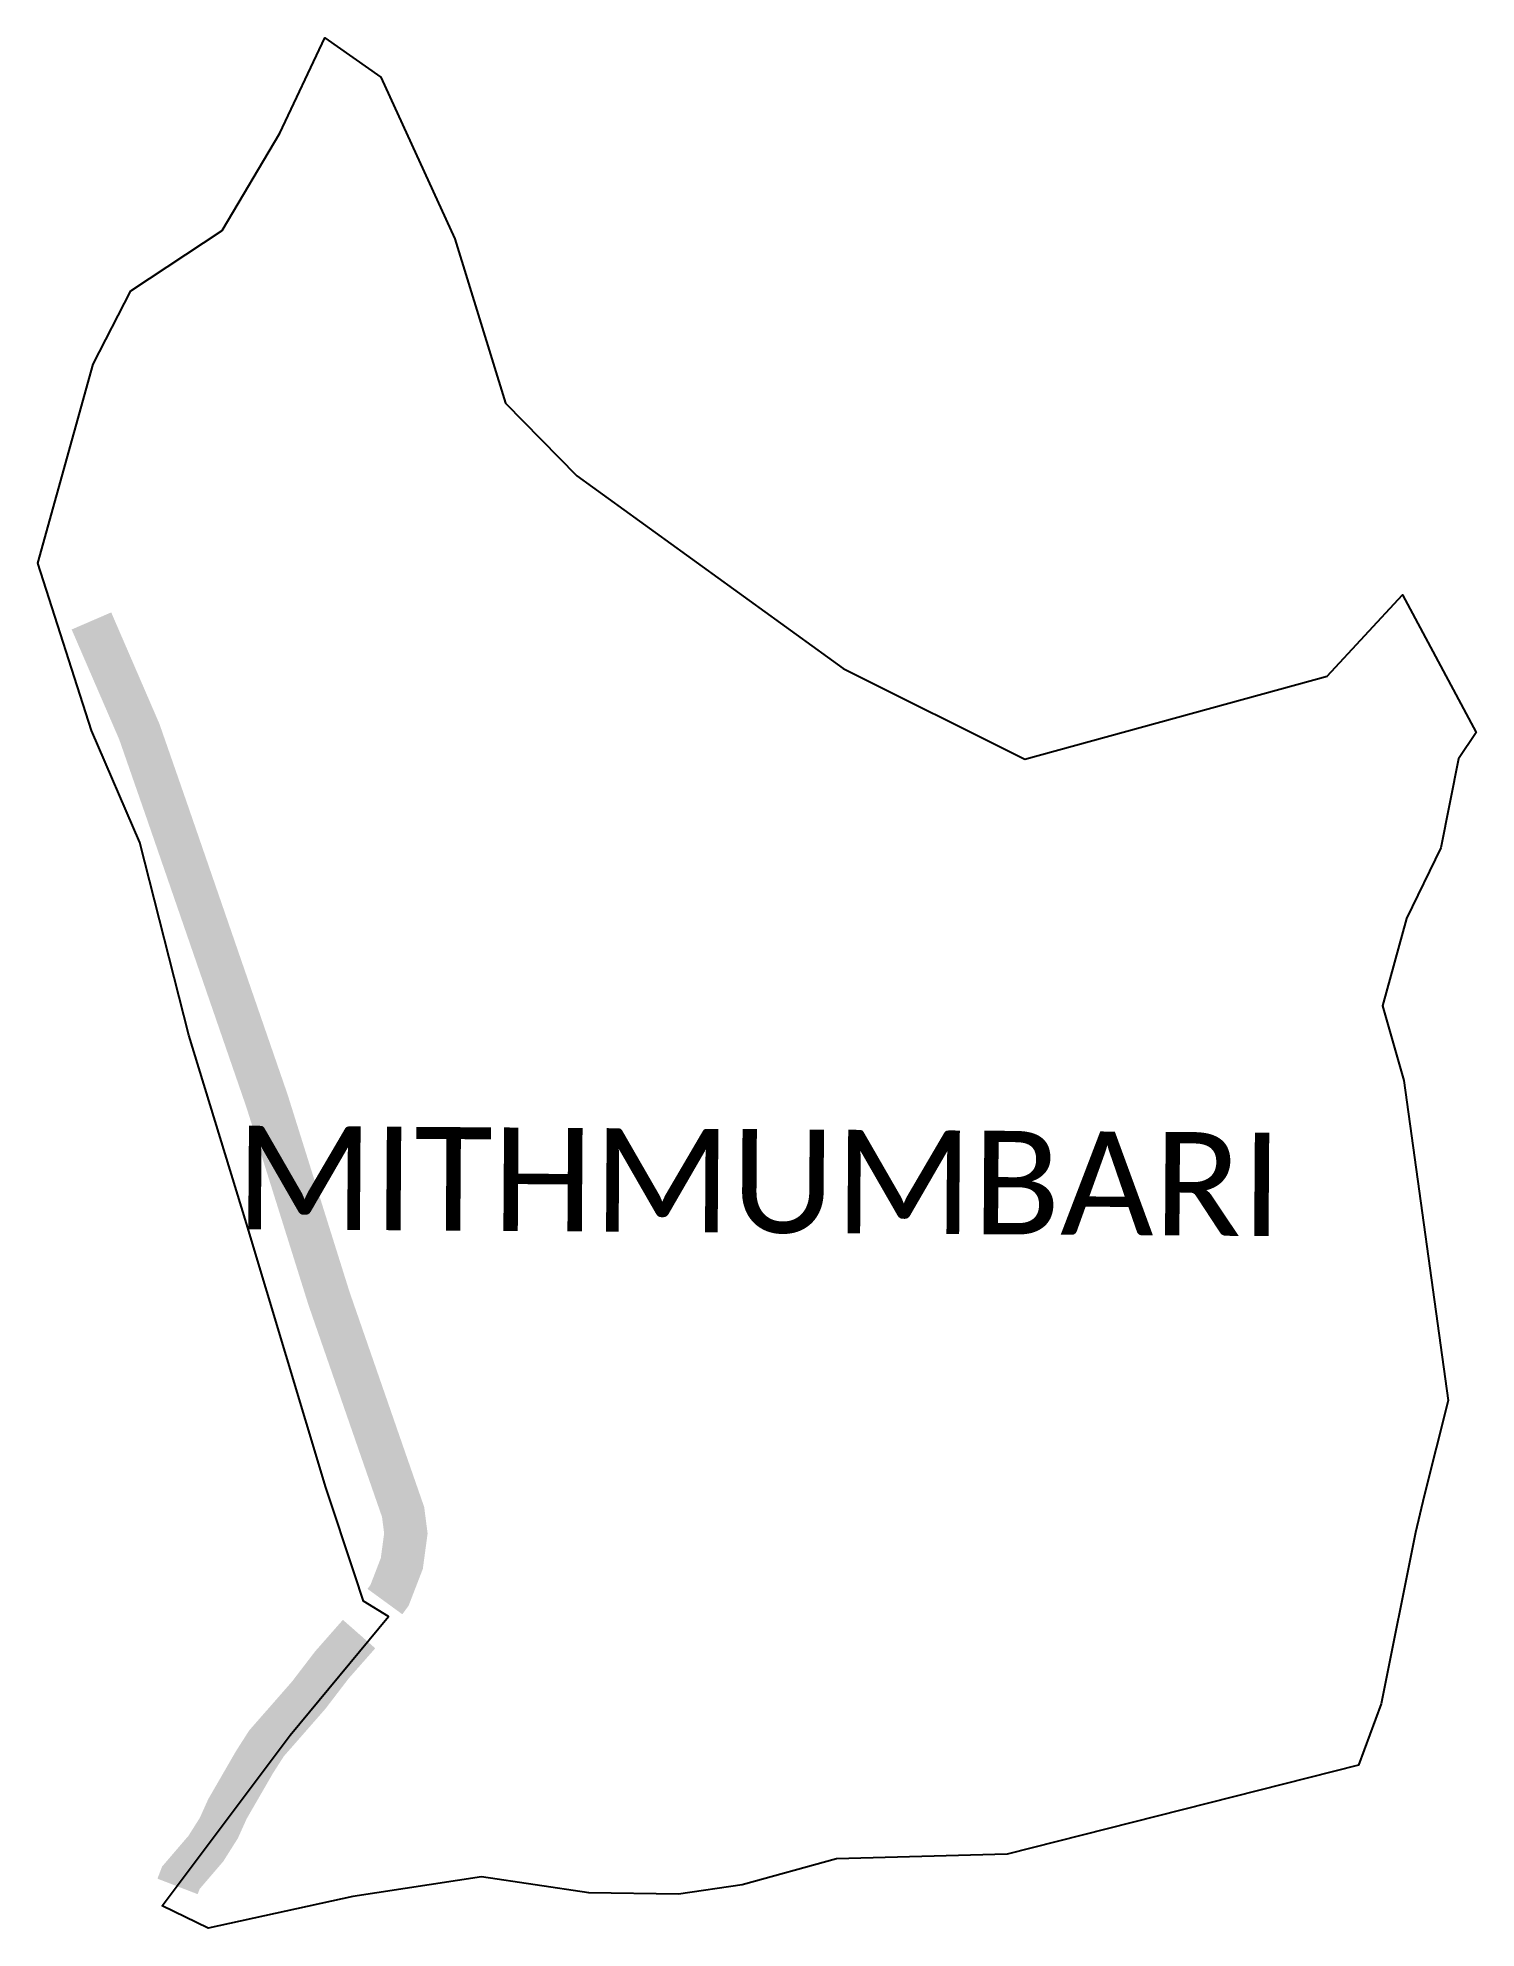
# Model space of a CAD drawing. Header units: metres. Extents: x 327657 to 329326, y 1807570 to 1809764.
import ezdxf

# ---------------------------------------------------------------- set-up
doc = ezdxf.new("R2010")
doc.units = ezdxf.units.M
doc.layers.add('NATURALLY PROTECTED', color=3, linetype='Continuous')
doc.layers.add('VILLAGE NAME', color=250, linetype='Continuous')

msp = doc.modelspace()

# ---------------------------------------------------------------- linework, layer by layer
at = {"color": 3}
msp.add_lwpolyline([(327764.7, 1809470.3), (327870.5, 1809540.1), (327937.4, 1809653.3), (327989.6, 1809763.8), (328054.7, 1809718.3), (328140.7, 1809530.5), (328199.2, 1809339.9), (328282.3, 1809255.5), (328591.1, 1809031.7), (328801.9, 1808926.6), (329152.7, 1809022.9), (329240.1, 1809117.3), (329325.6, 1808957.7), (329305.1, 1808927), (329284.5, 1808823.5), (329244.7, 1808741.5), (329216.7, 1808640.1), (329241.6, 1808553.8), (329292.9, 1808182.3), (329265.2, 1808071.6), (329255.1, 1808028.8), (329215.4, 1807830.2), (329188.9, 1807758.9), (328781.6, 1807655.6), (328583.3, 1807650.1), (328473.8, 1807619.9), (328400, 1807609.1), (328296.1, 1807610.7), (328171.4, 1807629.4), (328022.3, 1807606.5), (327854.5, 1807569.7), (327801, 1807595.6), (327949.5, 1807793.8), (328063.5, 1807931.6), (328034.6, 1807949.2), (328024.5, 1807979.7), (327990.8, 1808081.2), (327898.8, 1808387.7), (327831.9, 1808606.3), (327775, 1808829.8), (327719.2, 1808959.7), (327656.8, 1809153.9), (327720.9, 1809385.1), (327764.7, 1809470.3)], dxfattribs=at)
at = {"layer": 'NATURALLY PROTECTED', "color": 116, "true_color": 0x136734, "const_width": 50, "flags": 128}
for points in [[(327719, 1809087), (327774.6, 1808958.4), (327806.6, 1808866.4), (327922.8, 1808529.6), (327994.7, 1808300.4), (328058.2, 1808117.2), (328080.6, 1808052.8), (328083.8, 1808027.9), (328079.1, 1807993), (328064.9, 1807956.2), (328059.5, 1807948.8)], [(328029.5, 1807911.1), (327998, 1807875.3), (327971.2, 1807840.3), (327922.1, 1807784.2), (327908.1, 1807762.3), (327876.8, 1807708.1), (327866.8, 1807685.9), (327851.7, 1807662), (327835.4, 1807643), (327822.8, 1807628.3), (327818.9, 1807618.2)]]:
    msp.add_lwpolyline(points, dxfattribs=at)

# ---------------------------------------------------------------- texts
at = {"layer": 'VILLAGE NAME', "insert": (327886.5, 1808501.2), "char_height": 120.11, "attachment_point": 1, "rotation": 359.6139}
msp.add_mtext_dynamic_manual_height_columns('{\\fCalibri|b0|i0|c0|p34;MITHMUMBARI}', width=1185.224, gutter_width=600.6, heights=[0], dxfattribs=at)

doc.saveas('drawing.dxf')
